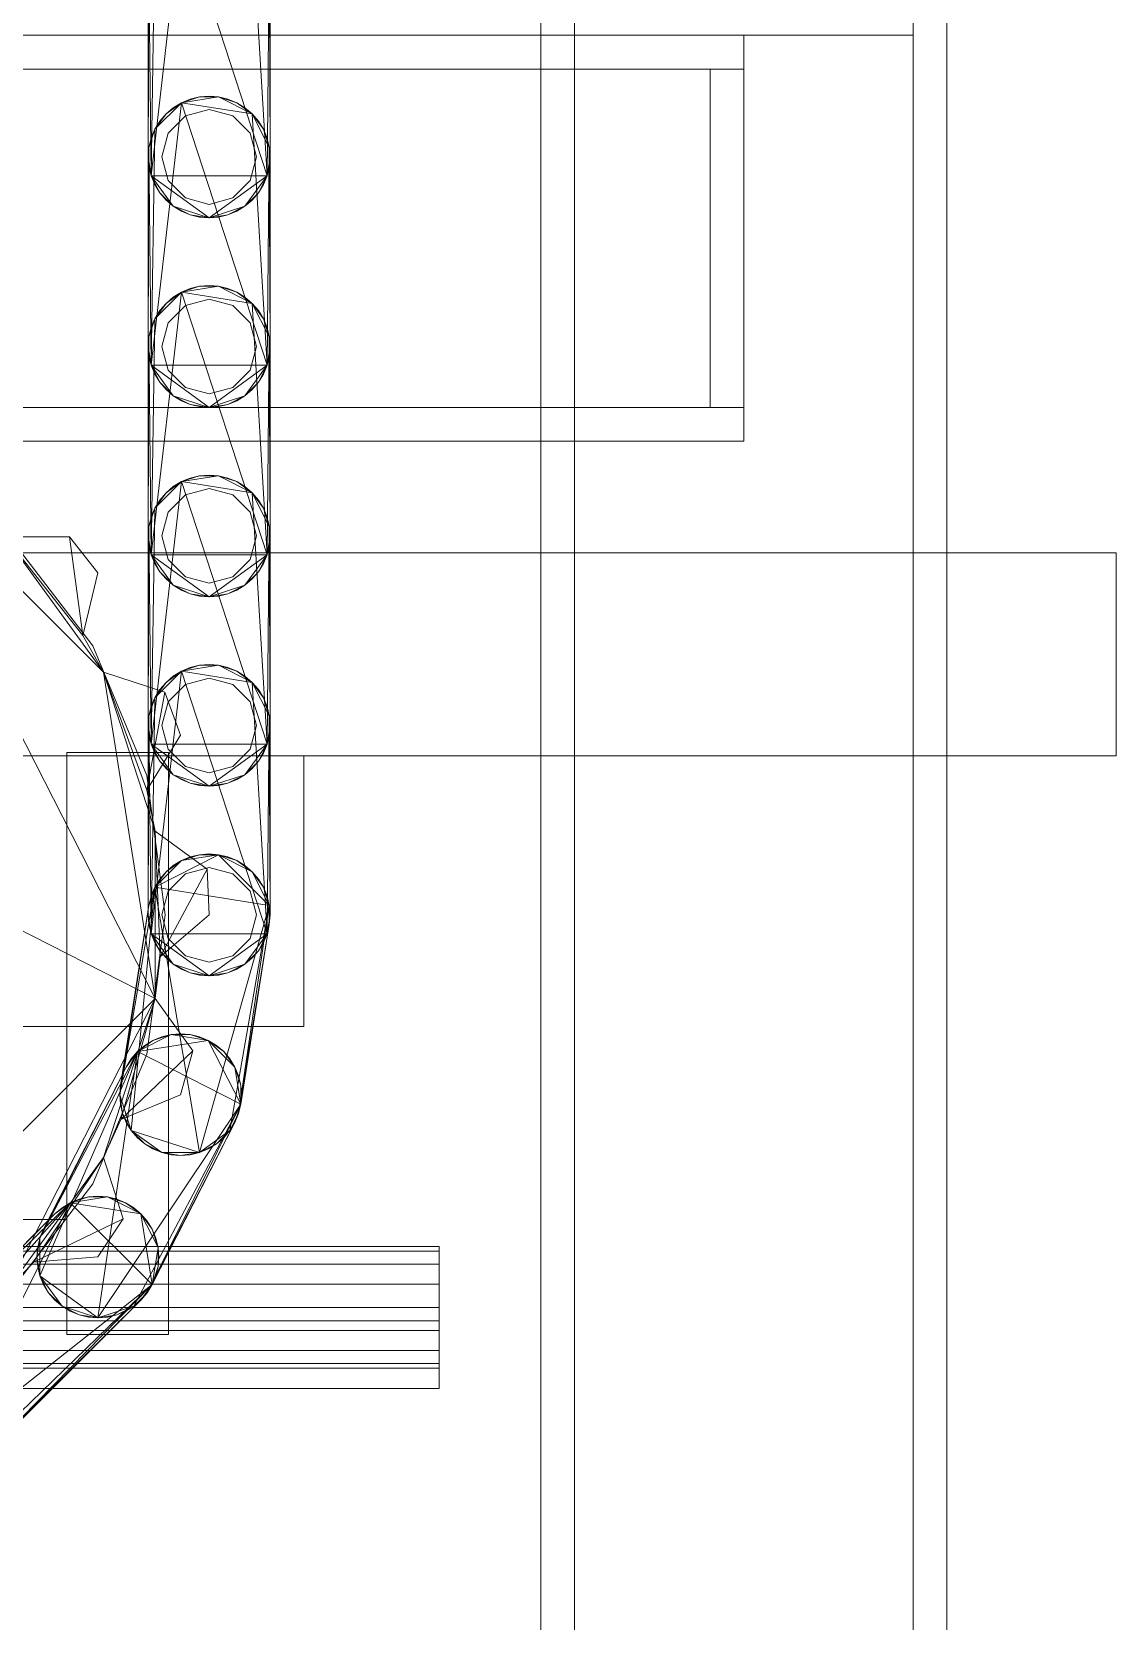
# Model space of a CAD drawing. Header units: millimetres. Extents: x -1970 to 59977, y -50268 to 6837.
# Drawn here: x 58449.1 to 58609.3, y 1262.1 to 1497 of the extents above; entities that cross this region are included whole.
import ezdxf

# ---------------------------------------------------------------- set-up
doc = ezdxf.new("R2010")
doc.units = ezdxf.units.MM
doc.layers.add('lateral_secador', color=7, linetype='Continuous', lineweight=0)

msp = doc.modelspace()

# ---------------------------------------------------------------- linework, layer by layer
at = {"layer": 'lateral_secador'}
for p, q in [((58524.253, 2556.5), (58524.253, 20)), ((58529.253, 20), (58529.253, 2556.5)), ((58579.253, 2556.5), (58579.253, 20)), ((58584.253, 20), (58584.253, 2556.5)), ((58466.694, 1475.719), (58471.167, 1514.519)), ((58471.167, 1514.519), (58483.812, 1475.719)), ((58481.616, 1512.864), (58483.812, 1475.719)), ((58579.253, 1496.5), (58579.253, 1514.5)), ((58466.694, 1475.719), (58467.233, 1510.586)), ((58466.253, 1478.5), (58466.364, 1507.908)), ((58466.253, 1506.5), (58466.253, 1478.5)), ((58466.694, 1475.719), (58466.364, 1507.908)), ((58484.142, 1507.908), (58483.812, 1475.719)), ((58484.142, 1507.908), (58484.253, 1478.5)), ((58484.253, 1478.5), (58484.253, 1506.5)), ((58199.253, 1496.5), (58579.253, 1496.5)), ((58224.253, 1496.5), (58554.253, 1496.5)), ((58554.253, 1491.5), (58554.253, 1496.5)), ((58224.253, 1491.5), (58554.253, 1491.5)), ((58549.253, 1491.5), (58554.253, 1491.5)), ((58549.253, 1491.5), (58549.253, 1441.5)), ((58554.253, 1441.5), (58554.253, 1491.5)), ((58471.167, 1486.519), (58473.845, 1487.389)), ((58471.167, 1486.519), (58476.661, 1487.389)), ((58472.472, 1487.059), (58471.167, 1486.519)), ((58473.845, 1487.389), (58472.472, 1487.059)), ((58475.253, 1487.5), (58473.845, 1487.389)), ((58473.845, 1487.389), (58476.661, 1487.389)), ((58476.661, 1487.389), (58475.253, 1487.5)), ((58476.661, 1487.389), (58479.339, 1486.519)), ((58478.034, 1487.059), (58476.661, 1487.389)), ((58476.661, 1487.389), (58481.616, 1484.864)), ((58479.339, 1486.519), (58478.034, 1487.059)), ((58466.694, 1447.719), (58471.167, 1486.519)), ((58467.233, 1482.586), (58471.167, 1486.519)), ((58467.233, 1482.586), (58468.89, 1484.864)), ((58468.89, 1484.864), (58467.972, 1483.79)), ((58468.89, 1484.864), (58471.167, 1486.519)), ((58469.962, 1485.781), (58468.89, 1484.864)), ((58471.753, 1484.562), (58469.191, 1482)), ((58471.167, 1486.519), (58469.962, 1485.781)), ((58471.167, 1486.519), (58481.616, 1484.864)), ((58471.167, 1486.519), (58483.812, 1447.719)), ((58475.253, 1485.5), (58471.753, 1484.562)), ((58478.753, 1484.562), (58475.253, 1485.5)), ((58481.315, 1482), (58478.753, 1484.562)), ((58479.339, 1486.519), (58481.616, 1484.864)), ((58480.544, 1485.781), (58479.339, 1486.519)), ((58481.616, 1484.864), (58480.544, 1485.781)), ((58481.616, 1484.864), (58483.272, 1482.586)), ((58482.534, 1483.79), (58481.616, 1484.864)), ((58481.616, 1484.864), (58484.142, 1479.908)), ((58481.616, 1484.864), (58483.812, 1447.719)), ((58466.364, 1479.908), (58467.233, 1482.586)), ((58467.233, 1482.586), (58466.694, 1481.281)), ((58466.694, 1447.719), (58467.233, 1482.586)), ((58467.972, 1483.79), (58467.233, 1482.586)), ((58483.272, 1482.586), (58482.534, 1483.79)), ((58483.272, 1482.586), (58484.142, 1479.908)), ((58483.812, 1481.281), (58483.272, 1482.586)), ((58466.253, 1450.5), (58466.364, 1479.908)), ((58466.364, 1479.908), (58466.253, 1478.5)), ((58466.694, 1481.281), (58466.364, 1479.908)), ((58466.694, 1447.719), (58466.364, 1479.908)), ((58469.191, 1482), (58468.253, 1478.5)), ((58482.253, 1478.5), (58481.315, 1482)), ((58484.142, 1479.908), (58483.812, 1481.281)), ((58484.142, 1479.908), (58483.812, 1447.719)), ((58484.142, 1479.908), (58484.253, 1450.5)), ((58484.253, 1478.5), (58484.142, 1479.908)), ((58466.253, 1478.5), (58466.253, 1450.5)), ((58466.694, 1475.719), (58466.253, 1478.5)), ((58466.253, 1478.5), (58466.364, 1477.092)), ((58468.253, 1478.5), (58469.191, 1475)), ((58481.315, 1475), (58482.253, 1478.5)), ((58484.253, 1478.5), (58483.812, 1475.719)), ((58484.142, 1477.092), (58484.253, 1478.5)), ((58484.253, 1450.5), (58484.253, 1478.5)), ((58466.364, 1477.092), (58466.694, 1475.719)), ((58467.972, 1473.21), (58466.694, 1475.719)), ((58466.694, 1475.719), (58467.233, 1474.414)), ((58469.962, 1471.219), (58466.694, 1475.719)), ((58475.253, 1469.5), (58466.694, 1475.719)), ((58483.812, 1475.719), (58466.694, 1475.719)), ((58483.812, 1475.719), (58475.253, 1469.5)), ((58483.812, 1475.719), (58480.544, 1471.219)), ((58483.812, 1475.719), (58482.534, 1473.21)), ((58483.272, 1474.414), (58483.812, 1475.719)), ((58483.812, 1475.719), (58484.142, 1477.092)), ((58467.233, 1474.414), (58467.972, 1473.21)), ((58469.962, 1471.219), (58467.972, 1473.21)), ((58467.972, 1473.21), (58468.89, 1472.136)), ((58469.191, 1475), (58471.753, 1472.438)), ((58478.753, 1472.438), (58481.315, 1475)), ((58482.534, 1473.21), (58480.544, 1471.219)), ((58481.616, 1472.136), (58482.534, 1473.21)), ((58482.534, 1473.21), (58483.272, 1474.414)), ((58468.89, 1472.136), (58469.962, 1471.219)), ((58472.472, 1469.941), (58469.962, 1471.219)), ((58469.962, 1471.219), (58471.167, 1470.481)), ((58475.253, 1469.5), (58469.962, 1471.219)), ((58471.167, 1470.481), (58472.472, 1469.941)), ((58471.753, 1472.438), (58475.253, 1471.5)), ((58475.253, 1471.5), (58478.753, 1472.438)), ((58480.544, 1471.219), (58475.253, 1469.5)), ((58480.544, 1471.219), (58478.034, 1469.941)), ((58478.034, 1469.941), (58479.339, 1470.481)), ((58479.339, 1470.481), (58480.544, 1471.219)), ((58480.544, 1471.219), (58481.616, 1472.136)), ((58475.253, 1469.5), (58472.472, 1469.941)), ((58472.472, 1469.941), (58473.845, 1469.611)), ((58473.845, 1469.611), (58475.253, 1469.5)), ((58478.034, 1469.941), (58475.253, 1469.5)), ((58475.253, 1469.5), (58476.661, 1469.611)), ((58476.661, 1469.611), (58478.034, 1469.941)), ((58471.167, 1458.519), (58473.845, 1459.389)), ((58471.167, 1458.519), (58476.661, 1459.389)), ((58472.472, 1459.059), (58471.167, 1458.519)), ((58473.845, 1459.389), (58472.472, 1459.059)), ((58475.253, 1459.5), (58473.845, 1459.389)), ((58473.845, 1459.389), (58476.661, 1459.389)), ((58476.661, 1459.389), (58475.253, 1459.5)), ((58476.661, 1459.389), (58479.339, 1458.519)), ((58478.034, 1459.059), (58476.661, 1459.389)), ((58476.661, 1459.389), (58481.616, 1456.864)), ((58479.339, 1458.519), (58478.034, 1459.059)), ((58466.694, 1419.719), (58471.167, 1458.519)), ((58467.233, 1454.586), (58471.167, 1458.519)), ((58467.233, 1454.586), (58468.89, 1456.864)), ((58468.89, 1456.864), (58467.972, 1455.79)), ((58468.89, 1456.864), (58471.167, 1458.519)), ((58469.962, 1457.781), (58468.89, 1456.864)), ((58471.753, 1456.562), (58469.191, 1454)), ((58471.167, 1458.519), (58469.962, 1457.781)), ((58471.167, 1458.519), (58481.616, 1456.864)), ((58471.167, 1458.519), (58483.812, 1419.719)), ((58475.253, 1457.5), (58471.753, 1456.562)), ((58478.753, 1456.562), (58475.253, 1457.5)), ((58481.315, 1454), (58478.753, 1456.562)), ((58479.339, 1458.519), (58481.616, 1456.864)), ((58480.544, 1457.781), (58479.339, 1458.519)), ((58481.616, 1456.864), (58480.544, 1457.781)), ((58481.616, 1456.864), (58483.272, 1454.586)), ((58482.534, 1455.79), (58481.616, 1456.864)), ((58481.616, 1456.864), (58484.142, 1451.908)), ((58481.616, 1456.864), (58483.812, 1419.719)), ((58466.364, 1451.908), (58467.233, 1454.586)), ((58467.233, 1454.586), (58466.694, 1453.281)), ((58466.694, 1419.719), (58467.233, 1454.586)), ((58467.972, 1455.79), (58467.233, 1454.586)), ((58469.191, 1454), (58468.253, 1450.5)), ((58482.253, 1450.5), (58481.315, 1454)), ((58483.272, 1454.586), (58482.534, 1455.79)), ((58483.272, 1454.586), (58484.142, 1451.908)), ((58483.812, 1453.281), (58483.272, 1454.586)), ((58466.253, 1422.5), (58466.364, 1451.908)), ((58466.364, 1451.908), (58466.253, 1450.5)), ((58466.694, 1453.281), (58466.364, 1451.908)), ((58466.694, 1419.719), (58466.364, 1451.908)), ((58484.142, 1451.908), (58483.812, 1453.281)), ((58484.142, 1451.908), (58483.812, 1419.719)), ((58484.142, 1451.908), (58484.253, 1422.5)), ((58484.253, 1450.5), (58484.142, 1451.908)), ((58466.253, 1450.5), (58466.253, 1422.5)), ((58466.694, 1447.719), (58466.253, 1450.5)), ((58466.253, 1450.5), (58466.364, 1449.092)), ((58468.253, 1450.5), (58469.191, 1447)), ((58481.315, 1447), (58482.253, 1450.5)), ((58484.253, 1450.5), (58483.812, 1447.719)), ((58484.142, 1449.092), (58484.253, 1450.5)), ((58484.253, 1422.5), (58484.253, 1450.5)), ((58466.364, 1449.092), (58466.694, 1447.719)), ((58467.972, 1445.21), (58466.694, 1447.719)), ((58466.694, 1447.719), (58467.233, 1446.414)), ((58469.962, 1443.219), (58466.694, 1447.719)), ((58475.253, 1441.5), (58466.694, 1447.719)), ((58483.812, 1447.719), (58466.694, 1447.719)), ((58469.191, 1447), (58471.753, 1444.438)), ((58483.812, 1447.719), (58475.253, 1441.5)), ((58478.753, 1444.438), (58481.315, 1447)), ((58483.812, 1447.719), (58480.544, 1443.219)), ((58483.812, 1447.719), (58482.534, 1445.21)), ((58483.272, 1446.414), (58483.812, 1447.719)), ((58483.812, 1447.719), (58484.142, 1449.092)), ((58467.233, 1446.414), (58467.972, 1445.21)), ((58469.962, 1443.219), (58467.972, 1445.21)), ((58467.972, 1445.21), (58468.89, 1444.136)), ((58482.534, 1445.21), (58480.544, 1443.219)), ((58481.616, 1444.136), (58482.534, 1445.21)), ((58482.534, 1445.21), (58483.272, 1446.414)), ((58468.89, 1444.136), (58469.962, 1443.219)), ((58472.472, 1441.941), (58469.962, 1443.219)), ((58469.962, 1443.219), (58471.167, 1442.481)), ((58475.253, 1441.5), (58469.962, 1443.219)), ((58471.167, 1442.481), (58472.472, 1441.941)), ((58471.753, 1444.438), (58475.253, 1443.5)), ((58475.253, 1443.5), (58478.753, 1444.438)), ((58480.544, 1443.219), (58475.253, 1441.5)), ((58480.544, 1443.219), (58478.034, 1441.941)), ((58478.034, 1441.941), (58479.339, 1442.481)), ((58479.339, 1442.481), (58480.544, 1443.219)), ((58480.544, 1443.219), (58481.616, 1444.136)), ((58224.253, 1441.5), (58554.253, 1441.5)), ((58475.253, 1441.5), (58472.472, 1441.941)), ((58472.472, 1441.941), (58473.845, 1441.611)), ((58473.845, 1441.611), (58475.253, 1441.5)), ((58478.034, 1441.941), (58475.253, 1441.5)), ((58475.253, 1441.5), (58476.661, 1441.611)), ((58476.661, 1441.611), (58478.034, 1441.941)), ((58549.253, 1441.5), (58554.253, 1441.5)), ((58554.253, 1436.5), (58554.253, 1441.5)), ((58224.253, 1436.5), (58554.253, 1436.5)), ((58425.118, 1436.89), (58459.642, 1402.365)), ((58425.118, 1436.89), (58467.28, 1354.142)), ((58466.694, 1391.719), (58471.167, 1430.519)), ((58467.233, 1426.586), (58471.167, 1430.519)), ((58468.89, 1428.864), (58471.167, 1430.519)), ((58471.167, 1430.519), (58469.962, 1429.781)), ((58471.167, 1430.519), (58473.845, 1431.389)), ((58471.167, 1430.519), (58476.661, 1431.389)), ((58472.472, 1431.059), (58471.167, 1430.519)), ((58471.167, 1430.519), (58481.616, 1428.864)), ((58471.167, 1430.519), (58483.812, 1391.719)), ((58473.845, 1431.389), (58472.472, 1431.059)), ((58475.253, 1431.5), (58473.845, 1431.389)), ((58473.845, 1431.389), (58476.661, 1431.389)), ((58476.661, 1431.389), (58475.253, 1431.5)), ((58476.661, 1431.389), (58479.339, 1430.519)), ((58478.034, 1431.059), (58476.661, 1431.389)), ((58476.661, 1431.389), (58481.616, 1428.864)), ((58479.339, 1430.519), (58478.034, 1431.059)), ((58479.339, 1430.519), (58481.616, 1428.864)), ((58480.544, 1429.781), (58479.339, 1430.519)), ((58467.233, 1426.586), (58468.89, 1428.864)), ((58468.89, 1428.864), (58467.972, 1427.79)), ((58469.962, 1429.781), (58468.89, 1428.864)), ((58471.753, 1428.562), (58469.191, 1426)), ((58475.253, 1429.5), (58471.753, 1428.562)), ((58478.753, 1428.562), (58475.253, 1429.5)), ((58481.315, 1426), (58478.753, 1428.562)), ((58481.616, 1428.864), (58480.544, 1429.781)), ((58481.616, 1428.864), (58483.272, 1426.586)), ((58482.534, 1427.79), (58481.616, 1428.864)), ((58481.616, 1428.864), (58484.142, 1423.908)), ((58481.616, 1428.864), (58483.812, 1391.719)), ((58466.364, 1423.908), (58467.233, 1426.586)), ((58467.233, 1426.586), (58466.694, 1425.281)), ((58466.694, 1391.719), (58467.233, 1426.586)), ((58467.972, 1427.79), (58467.233, 1426.586)), ((58469.191, 1426), (58468.253, 1422.5)), ((58482.253, 1422.5), (58481.315, 1426)), ((58483.272, 1426.586), (58482.534, 1427.79)), ((58483.272, 1426.586), (58484.142, 1423.908)), ((58483.812, 1425.281), (58483.272, 1426.586)), ((58466.253, 1394.5), (58466.364, 1423.908)), ((58466.364, 1423.908), (58466.253, 1422.5)), ((58466.694, 1425.281), (58466.364, 1423.908)), ((58466.694, 1391.719), (58466.364, 1423.908)), ((58484.142, 1423.908), (58483.812, 1425.281)), ((58484.142, 1423.908), (58483.812, 1391.719)), ((58484.142, 1423.908), (58484.253, 1394.5)), ((58484.253, 1422.5), (58484.142, 1423.908)), ((58333.392, 1422.361), (58467.28, 1354.142)), ((58445.114, 1422.361), (58456.612, 1407.777)), ((58454.647, 1422.353), (58445.114, 1422.361)), ((58445.114, 1422.361), (58459.642, 1402.365)), ((58458.102, 1406.25), (58445.468, 1422.715)), ((58454.647, 1422.353), (58456.612, 1407.777)), ((58458.829, 1417.05), (58454.647, 1422.353)), ((58466.253, 1422.5), (58466.253, 1394.5)), ((58466.694, 1419.719), (58466.253, 1422.5)), ((58466.253, 1422.5), (58466.364, 1421.092)), ((58466.364, 1421.092), (58466.694, 1419.719)), ((58468.253, 1422.5), (58469.191, 1419)), ((58481.315, 1419), (58482.253, 1422.5)), ((58484.253, 1422.5), (58483.812, 1419.719)), ((58483.812, 1419.719), (58484.142, 1421.092)), ((58484.142, 1421.092), (58484.253, 1422.5)), ((58484.253, 1394.5), (58484.253, 1422.5)), ((58329.253, 1420), (58609.253, 1420)), ((58467.972, 1417.21), (58466.694, 1419.719)), ((58466.694, 1419.719), (58467.233, 1418.414)), ((58469.962, 1415.219), (58466.694, 1419.719)), ((58475.253, 1413.5), (58466.694, 1419.719)), ((58483.812, 1419.719), (58466.694, 1419.719)), ((58469.191, 1419), (58471.753, 1416.438)), ((58483.812, 1419.719), (58475.253, 1413.5)), ((58478.753, 1416.438), (58481.315, 1419)), ((58483.812, 1419.719), (58480.544, 1415.219)), ((58483.812, 1419.719), (58482.534, 1417.21)), ((58483.272, 1418.414), (58483.812, 1419.719)), ((58609.253, 1390), (58609.253, 1420)), ((58456.612, 1407.777), (58458.829, 1417.05)), ((58467.233, 1418.414), (58467.972, 1417.21)), ((58469.962, 1415.219), (58467.972, 1417.21)), ((58467.972, 1417.21), (58468.89, 1416.136)), ((58471.753, 1416.438), (58475.253, 1415.5)), ((58475.253, 1415.5), (58478.753, 1416.438)), ((58482.534, 1417.21), (58480.544, 1415.219)), ((58481.616, 1416.136), (58482.534, 1417.21)), ((58482.534, 1417.21), (58483.272, 1418.414)), ((58468.89, 1416.136), (58469.962, 1415.219)), ((58472.472, 1413.941), (58469.962, 1415.219)), ((58469.962, 1415.219), (58471.167, 1414.481)), ((58475.253, 1413.5), (58469.962, 1415.219)), ((58471.167, 1414.481), (58472.472, 1413.941)), ((58480.544, 1415.219), (58475.253, 1413.5)), ((58480.544, 1415.219), (58478.034, 1413.941)), ((58478.034, 1413.941), (58479.339, 1414.481)), ((58479.339, 1414.481), (58480.544, 1415.219)), ((58480.544, 1415.219), (58481.616, 1416.136)), ((58475.253, 1413.5), (58472.472, 1413.941)), ((58472.472, 1413.941), (58473.845, 1413.611)), ((58473.845, 1413.611), (58475.253, 1413.5)), ((58478.034, 1413.941), (58475.253, 1413.5)), ((58475.253, 1413.5), (58476.661, 1413.611)), ((58476.661, 1413.611), (58478.034, 1413.941)), ((58459.642, 1402.365), (58456.612, 1407.777)), ((58466.044, 1387.076), (58458.102, 1406.25)), ((58459.642, 1402.365), (58466.069, 1384.942)), ((58468.706, 1399.411), (58459.642, 1402.365)), ((58459.642, 1402.365), (58467.28, 1378.858)), ((58459.642, 1402.365), (58467.28, 1354.142)), ((58466.694, 1363.719), (58471.167, 1402.519)), ((58467.233, 1398.586), (58471.167, 1402.519)), ((58468.89, 1400.864), (58471.167, 1402.519)), ((58471.167, 1402.519), (58469.962, 1401.781)), ((58471.167, 1402.519), (58473.845, 1403.389)), ((58471.167, 1402.519), (58476.661, 1403.389)), ((58472.472, 1403.059), (58471.167, 1402.519)), ((58471.167, 1402.519), (58481.616, 1400.864)), ((58471.167, 1402.519), (58483.812, 1363.719)), ((58473.845, 1403.389), (58472.472, 1403.059)), ((58475.253, 1403.5), (58473.845, 1403.389)), ((58473.845, 1403.389), (58476.661, 1403.389)), ((58476.661, 1403.389), (58475.253, 1403.5)), ((58476.661, 1403.389), (58479.339, 1402.519)), ((58478.034, 1403.059), (58476.661, 1403.389)), ((58476.661, 1403.389), (58481.616, 1400.864)), ((58479.339, 1402.519), (58478.034, 1403.059)), ((58479.339, 1402.519), (58481.616, 1400.864)), ((58480.544, 1401.781), (58479.339, 1402.519)), ((58467.233, 1398.586), (58468.89, 1400.864)), ((58468.89, 1400.864), (58467.972, 1399.79)), ((58469.962, 1401.781), (58468.89, 1400.864)), ((58471.753, 1400.562), (58469.191, 1398)), ((58475.253, 1401.5), (58471.753, 1400.562)), ((58478.753, 1400.562), (58475.253, 1401.5)), ((58481.315, 1398), (58478.753, 1400.562)), ((58481.616, 1400.864), (58480.544, 1401.781)), ((58481.616, 1400.864), (58483.272, 1398.586)), ((58482.534, 1399.79), (58481.616, 1400.864)), ((58481.616, 1400.864), (58484.142, 1395.908)), ((58481.616, 1400.864), (58483.812, 1363.719)), ((58468.706, 1399.411), (58466.069, 1384.942)), ((58466.364, 1395.908), (58467.233, 1398.586)), ((58467.233, 1398.586), (58466.694, 1397.281)), ((58466.694, 1363.719), (58467.233, 1398.586)), ((58467.972, 1399.79), (58467.233, 1398.586)), ((58469.191, 1398), (58468.253, 1394.5)), ((58471.044, 1393.075), (58468.706, 1399.411)), ((58482.253, 1394.5), (58481.315, 1398)), ((58483.272, 1398.586), (58482.534, 1399.79)), ((58483.272, 1398.586), (58484.142, 1395.908)), ((58483.812, 1397.281), (58483.272, 1398.586)), ((58466.253, 1366.5), (58466.364, 1395.908)), ((58466.364, 1395.908), (58466.253, 1394.5)), ((58466.694, 1397.281), (58466.364, 1395.908)), ((58466.694, 1363.719), (58466.364, 1395.908)), ((58484.142, 1395.908), (58483.812, 1397.281)), ((58484.142, 1395.908), (58483.812, 1363.719)), ((58484.142, 1395.908), (58484.253, 1366.5)), ((58484.253, 1394.5), (58484.142, 1395.908)), ((58466.069, 1384.942), (58471.044, 1393.075)), ((58466.253, 1394.5), (58466.253, 1366.5)), ((58466.694, 1391.719), (58466.253, 1394.5)), ((58466.253, 1394.5), (58466.364, 1393.092)), ((58466.364, 1393.092), (58466.694, 1391.719)), ((58468.253, 1394.5), (58469.191, 1391)), ((58481.315, 1391), (58482.253, 1394.5)), ((58484.253, 1394.5), (58483.812, 1391.719)), ((58483.812, 1391.719), (58484.142, 1393.092)), ((58484.142, 1393.092), (58484.253, 1394.5)), ((58484.253, 1366.5), (58484.253, 1394.5)), ((58454.253, 1390.5), (58469.253, 1390.5)), ((58454.253, 1390.5), (58454.253, 1304.5)), ((58467.972, 1389.21), (58466.694, 1391.719)), ((58466.694, 1391.719), (58467.233, 1390.414)), ((58469.962, 1387.219), (58466.694, 1391.719)), ((58475.253, 1385.5), (58466.694, 1391.719)), ((58483.812, 1391.719), (58466.694, 1391.719)), ((58469.191, 1391), (58471.753, 1388.438)), ((58469.253, 1304.5), (58469.253, 1390.5)), ((58483.812, 1391.719), (58475.253, 1385.5)), ((58478.753, 1388.438), (58481.315, 1391)), ((58483.812, 1391.719), (58480.544, 1387.219)), ((58483.812, 1391.719), (58482.534, 1389.21)), ((58483.272, 1390.414), (58483.812, 1391.719)), ((39189.253, 1390), (58489.253, 1390)), ((58329.253, 1390), (58609.253, 1390)), ((58467.233, 1390.414), (58467.972, 1389.21)), ((58469.962, 1387.219), (58467.972, 1389.21)), ((58467.972, 1389.21), (58468.89, 1388.136)), ((58471.753, 1388.438), (58475.253, 1387.5)), ((58475.253, 1387.5), (58478.753, 1388.438)), ((58482.534, 1389.21), (58480.544, 1387.219)), ((58481.616, 1388.136), (58482.534, 1389.21)), ((58482.534, 1389.21), (58483.272, 1390.414)), ((58489.253, 1350), (58489.253, 1390)), ((58468.753, 1366.5), (58466.044, 1387.076)), ((58468.89, 1388.136), (58469.962, 1387.219)), ((58472.472, 1385.941), (58469.962, 1387.219)), ((58469.962, 1387.219), (58471.167, 1386.481)), ((58475.253, 1385.5), (58469.962, 1387.219)), ((58471.167, 1386.481), (58472.472, 1385.941)), ((58475.253, 1385.5), (58472.472, 1385.941)), ((58472.472, 1385.941), (58473.845, 1385.611)), ((58480.544, 1387.219), (58475.253, 1385.5)), ((58478.034, 1385.941), (58475.253, 1385.5)), ((58476.661, 1385.611), (58478.034, 1385.941)), ((58480.544, 1387.219), (58478.034, 1385.941)), ((58478.034, 1385.941), (58479.339, 1386.481)), ((58479.339, 1386.481), (58480.544, 1387.219)), ((58480.544, 1387.219), (58481.616, 1388.136)), ((58467.28, 1378.858), (58466.069, 1384.942)), ((58473.845, 1385.611), (58475.253, 1385.5)), ((58475.253, 1385.5), (58476.661, 1385.611)), ((58467.28, 1378.858), (58468.009, 1360.302)), ((58474.987, 1373.247), (58467.28, 1378.858)), ((58467.28, 1378.858), (58467.28, 1354.142)), ((58467.233, 1370.586), (58476.661, 1375.389)), ((58467.233, 1370.586), (58471.167, 1374.519)), ((58468.89, 1372.864), (58471.167, 1374.519)), ((58471.167, 1374.519), (58469.962, 1373.781)), ((58471.167, 1374.519), (58473.845, 1375.389)), ((58471.167, 1374.519), (58476.661, 1375.389)), ((58472.472, 1375.059), (58471.167, 1374.519)), ((58473.845, 1375.389), (58472.472, 1375.059)), ((58475.253, 1375.5), (58473.845, 1375.389)), ((58473.845, 1375.389), (58476.661, 1375.389)), ((58476.661, 1375.389), (58475.253, 1375.5)), ((58476.661, 1375.389), (58479.339, 1374.519)), ((58478.034, 1375.059), (58476.661, 1375.389)), ((58476.661, 1375.389), (58481.616, 1372.864)), ((58476.661, 1375.389), (58484.142, 1367.908)), ((58479.339, 1374.519), (58478.034, 1375.059)), ((58479.339, 1374.519), (58481.616, 1372.864)), ((58480.544, 1373.781), (58479.339, 1374.519)), ((58467.233, 1370.586), (58468.89, 1372.864)), ((58467.972, 1371.79), (58467.233, 1370.586)), ((58468.89, 1372.864), (58467.972, 1371.79)), ((58474.987, 1373.247), (58468.009, 1360.302)), ((58469.962, 1373.781), (58468.89, 1372.864)), ((58471.753, 1372.562), (58469.191, 1370)), ((58475.253, 1373.5), (58471.753, 1372.562)), ((58475.253, 1366.5), (58474.987, 1373.247)), ((58478.753, 1372.562), (58475.253, 1373.5)), ((58481.315, 1370), (58478.753, 1372.562)), ((58481.616, 1372.864), (58480.544, 1373.781)), ((58481.616, 1372.864), (58483.272, 1370.586)), ((58482.534, 1371.79), (58481.616, 1372.864)), ((58481.616, 1372.864), (58484.142, 1367.908)), ((58483.272, 1370.586), (58482.534, 1371.79)), ((58462.044, 1339.925), (58467.233, 1370.586)), ((58463.763, 1334.635), (58467.233, 1370.586)), ((58466.364, 1367.908), (58467.233, 1370.586)), ((58467.233, 1370.586), (58466.694, 1369.281)), ((58467.233, 1370.586), (58484.142, 1367.908)), ((58473.825, 1331.365), (58467.233, 1370.586)), ((58469.191, 1370), (58468.253, 1366.5)), ((58482.253, 1366.5), (58481.315, 1370)), ((58483.272, 1370.586), (58484.142, 1367.908)), ((58483.812, 1369.281), (58483.272, 1370.586)), ((58462.044, 1339.925), (58466.364, 1367.908)), ((58466.364, 1367.908), (58462.155, 1341.332)), ((58466.694, 1369.281), (58466.364, 1367.908)), ((58484.142, 1367.908), (58473.825, 1331.365)), ((58484.142, 1367.908), (58478.325, 1334.635)), ((58484.142, 1367.908), (58479.603, 1337.143)), ((58484.142, 1367.908), (58483.812, 1369.281)), ((58484.142, 1367.908), (58484.142, 1365.092)), ((58484.253, 1366.5), (58484.142, 1367.908)), ((58466.044, 1345.924), (58468.753, 1366.5)), ((58466.694, 1363.719), (58466.253, 1366.5)), ((58466.253, 1366.5), (58466.364, 1365.092)), ((58466.364, 1365.092), (58466.694, 1363.719)), ((58468.009, 1360.302), (58475.253, 1366.5)), ((58468.253, 1366.5), (58469.191, 1363)), ((58484.142, 1365.092), (58479.603, 1337.143)), ((58479.933, 1338.517), (58484.142, 1365.092)), ((58481.315, 1363), (58482.253, 1366.5)), ((58484.253, 1366.5), (58483.812, 1363.719)), ((58483.812, 1363.719), (58484.142, 1365.092)), ((58484.142, 1365.092), (58484.253, 1366.5)), ((58467.972, 1361.21), (58466.694, 1363.719)), ((58466.694, 1363.719), (58467.233, 1362.414)), ((58469.962, 1359.219), (58466.694, 1363.719)), ((58475.253, 1357.5), (58466.694, 1363.719)), ((58483.812, 1363.719), (58466.694, 1363.719)), ((58467.233, 1362.414), (58467.972, 1361.21)), ((58469.191, 1363), (58471.753, 1360.438)), ((58483.812, 1363.719), (58475.253, 1357.5)), ((58478.753, 1360.438), (58481.315, 1363)), ((58483.812, 1363.719), (58480.544, 1359.219)), ((58483.812, 1363.719), (58482.534, 1361.21)), ((58482.534, 1361.21), (58483.272, 1362.414)), ((58483.272, 1362.414), (58483.812, 1363.719)), ((58467.28, 1354.142), (58468.009, 1360.302)), ((58469.962, 1359.219), (58467.972, 1361.21)), ((58467.972, 1361.21), (58468.89, 1360.136)), ((58468.89, 1360.136), (58469.962, 1359.219)), ((58471.753, 1360.438), (58475.253, 1359.5)), ((58475.253, 1359.5), (58478.753, 1360.438)), ((58482.534, 1361.21), (58480.544, 1359.219)), ((58480.544, 1359.219), (58481.616, 1360.136)), ((58481.616, 1360.136), (58482.534, 1361.21)), ((58472.472, 1357.941), (58469.962, 1359.219)), ((58469.962, 1359.219), (58471.167, 1358.481)), ((58475.253, 1357.5), (58469.962, 1359.219)), ((58471.167, 1358.481), (58472.472, 1357.941)), ((58475.253, 1357.5), (58472.472, 1357.941)), ((58472.472, 1357.941), (58473.845, 1357.611)), ((58473.845, 1357.611), (58475.253, 1357.5)), ((58480.544, 1359.219), (58475.253, 1357.5)), ((58478.034, 1357.941), (58475.253, 1357.5)), ((58475.253, 1357.5), (58476.661, 1357.611)), ((58476.661, 1357.611), (58478.034, 1357.941)), ((58480.544, 1359.219), (58478.034, 1357.941)), ((58478.034, 1357.941), (58479.339, 1358.481)), ((58479.339, 1358.481), (58480.544, 1359.219)), ((58467.28, 1354.142), (58401.61, 1288.473)), ((58467.28, 1354.142), (58445.114, 1310.639)), ((58467.28, 1354.142), (58459.642, 1330.635)), ((58467.28, 1354.142), (58462.239, 1336.268)), ((58472.876, 1346.424), (58467.28, 1354.142)), ((39189.253, 1350), (58489.253, 1350)), ((58464.681, 1346.288), (58469.636, 1348.814)), ((58466.958, 1347.944), (58469.636, 1348.814)), ((58468.263, 1348.484), (58466.958, 1347.944)), ((58469.636, 1348.814), (58468.263, 1348.484)), ((58471.044, 1348.925), (58469.636, 1348.814)), ((58469.636, 1348.814), (58472.452, 1348.814)), ((58469.636, 1348.814), (58475.13, 1347.944)), ((58472.452, 1348.814), (58471.044, 1348.925)), ((58472.452, 1348.814), (58475.13, 1347.944)), ((58473.825, 1348.484), (58472.452, 1348.814)), ((58475.13, 1347.944), (58473.825, 1348.484)), ((58450.269, 1318.732), (58464.681, 1346.288)), ((58450.269, 1313.169), (58464.681, 1346.288)), ((58458.102, 1326.75), (58466.044, 1345.924)), ((58458.829, 1306.95), (58464.681, 1346.288)), ((58472.876, 1346.424), (58462.239, 1336.268)), ((58463.024, 1344.01), (58464.681, 1346.288)), ((58464.681, 1346.288), (58463.763, 1345.215)), ((58464.681, 1346.288), (58466.958, 1347.944)), ((58464.681, 1346.288), (58475.13, 1347.944)), ((58465.753, 1347.206), (58464.681, 1346.288)), ((58464.681, 1346.288), (58479.933, 1338.517)), ((58466.958, 1347.944), (58465.753, 1347.206)), ((58471.044, 1339.925), (58472.876, 1346.424)), ((58475.13, 1347.944), (58477.407, 1346.288)), ((58476.333, 1347.206), (58475.13, 1347.944)), ((58475.13, 1347.944), (58479.064, 1344.01)), ((58475.13, 1347.944), (58479.933, 1338.517)), ((58477.407, 1346.288), (58476.333, 1347.206)), ((58477.407, 1346.288), (58479.064, 1344.01)), ((58478.325, 1345.215), (58477.407, 1346.288)), ((58450.269, 1318.732), (58463.024, 1344.01)), ((58463.024, 1344.01), (58450.81, 1320.036)), ((58463.763, 1345.215), (58463.024, 1344.01)), ((58479.064, 1344.01), (58478.325, 1345.215)), ((58479.064, 1344.01), (58479.933, 1341.332)), ((58479.603, 1342.706), (58479.064, 1344.01)), ((58479.064, 1344.01), (58479.933, 1338.517)), ((58462.155, 1341.332), (58462.044, 1339.925)), ((58479.933, 1341.332), (58479.603, 1342.706)), ((58479.933, 1341.332), (58479.933, 1338.517)), ((58480.044, 1339.925), (58479.933, 1341.332)), ((58462.483, 1337.143), (58462.044, 1339.925)), ((58462.044, 1339.925), (58462.155, 1338.517)), ((58463.763, 1334.635), (58462.044, 1339.925)), ((58462.239, 1336.268), (58471.044, 1339.925)), ((58479.933, 1338.517), (58480.044, 1339.925)), ((58479.933, 1338.517), (58458.829, 1306.95)), ((58462.155, 1338.517), (58462.483, 1337.143)), ((58463.763, 1334.635), (58462.483, 1337.143)), ((58462.483, 1337.143), (58463.024, 1335.839)), ((58479.933, 1338.517), (58464.118, 1308.669)), ((58479.933, 1338.517), (58466.11, 1310.66)), ((58479.603, 1337.143), (58478.325, 1334.635)), ((58479.933, 1338.517), (58479.064, 1335.839)), ((58479.064, 1335.839), (58479.603, 1337.143)), ((58479.603, 1337.143), (58479.933, 1338.517)), ((58459.642, 1330.635), (58462.239, 1336.268)), ((58463.024, 1335.839), (58463.763, 1334.635)), ((58465.753, 1332.643), (58463.763, 1334.635)), ((58463.763, 1334.635), (58464.681, 1333.561)), ((58468.263, 1331.365), (58463.763, 1334.635)), ((58473.825, 1331.365), (58463.763, 1334.635)), ((58479.064, 1335.839), (58466.11, 1310.66)), ((58466.847, 1311.865), (58479.064, 1335.839)), ((58478.325, 1334.635), (58473.825, 1331.365)), ((58478.325, 1334.635), (58476.333, 1332.643)), ((58477.407, 1333.561), (58478.325, 1334.635)), ((58478.325, 1334.635), (58479.064, 1335.839)), ((58464.681, 1333.561), (58465.753, 1332.643)), ((58468.263, 1331.365), (58465.753, 1332.643)), ((58465.753, 1332.643), (58466.958, 1331.906)), ((58466.958, 1331.906), (58468.263, 1331.365)), ((58476.333, 1332.643), (58473.825, 1331.365)), ((58473.825, 1331.365), (58475.13, 1331.906)), ((58475.13, 1331.906), (58476.333, 1332.643)), ((58476.333, 1332.643), (58477.407, 1333.561)), ((58459.642, 1330.635), (58445.114, 1310.639)), ((58459.642, 1330.635), (58449.325, 1315.194)), ((58462.579, 1321.565), (58459.642, 1330.635)), ((58471.044, 1330.925), (58468.263, 1331.365)), ((58468.263, 1331.365), (58469.636, 1331.035)), ((58473.825, 1331.365), (58468.263, 1331.365)), ((58469.636, 1331.035), (58471.044, 1330.925)), ((58473.825, 1331.365), (58471.044, 1330.925)), ((58471.044, 1330.925), (58472.452, 1331.035)), ((58472.452, 1331.035), (58473.825, 1331.365)), ((58445.468, 1310.285), (58458.102, 1326.75)), ((58454.743, 1323.969), (58457.421, 1324.84)), ((58454.743, 1323.969), (58460.235, 1324.84)), ((58457.421, 1324.84), (58456.048, 1324.51)), ((58458.829, 1324.95), (58457.421, 1324.84)), ((58457.421, 1324.84), (58460.235, 1324.84)), ((58460.235, 1324.84), (58458.829, 1324.95)), ((58460.235, 1324.84), (58462.915, 1323.969)), ((58461.61, 1324.51), (58460.235, 1324.84)), ((58460.235, 1324.84), (58465.192, 1322.314)), ((58430.802, 1296.925), (58454.743, 1323.969)), ((58432.521, 1302.215), (58454.743, 1323.969)), ((58437.021, 1288.365), (58454.743, 1323.969)), ((58452.464, 1322.314), (58454.743, 1323.969)), ((58453.538, 1323.232), (58452.464, 1322.314)), ((58454.743, 1323.969), (58453.538, 1323.232)), ((58456.048, 1324.51), (58454.743, 1323.969)), ((58454.743, 1323.969), (58465.192, 1322.314)), ((58454.743, 1323.969), (58466.847, 1311.865)), ((58462.915, 1323.969), (58461.61, 1324.51)), ((58462.915, 1323.969), (58465.192, 1322.314)), ((58464.118, 1323.232), (58462.915, 1323.969)), ((58465.192, 1322.314), (58464.118, 1323.232)), ((58324.253, 1321.5), (58454.253, 1321.5)), ((58432.521, 1302.215), (58452.464, 1322.314)), ((58452.464, 1322.314), (58433.439, 1303.288)), ((58462.579, 1321.565), (58449.325, 1315.194)), ((58450.81, 1320.036), (58450.269, 1318.732)), ((58454.253, 1306.5), (58454.253, 1321.5)), ((58458.829, 1315.95), (58462.579, 1321.565)), ((58465.192, 1322.314), (58466.847, 1320.036)), ((58466.11, 1321.24), (58465.192, 1322.314)), ((58465.192, 1322.314), (58467.718, 1317.358)), ((58465.192, 1322.314), (58466.847, 1311.865)), ((58466.847, 1320.036), (58466.11, 1321.24)), ((58466.847, 1320.036), (58467.718, 1317.358)), ((58467.388, 1318.732), (58466.847, 1320.036)), ((58449.829, 1315.95), (58450.269, 1318.732)), ((58450.269, 1318.732), (58449.939, 1317.358)), ((58450.269, 1313.169), (58450.269, 1318.732)), ((58467.718, 1317.358), (58467.388, 1318.732)), ((58259.253, 1317.5), (58509.253, 1317.5)), ((58259.253, 1316.815), (58509.253, 1316.815)), ((58449.325, 1315.194), (58458.829, 1315.95)), ((58449.939, 1317.358), (58449.829, 1315.95)), ((58450.269, 1313.169), (58449.829, 1315.95)), ((58449.829, 1315.95), (58449.939, 1314.543)), ((58467.718, 1317.358), (58466.847, 1311.865)), ((58467.718, 1317.358), (58467.718, 1314.543)), ((58467.829, 1315.95), (58467.718, 1317.358)), ((58467.718, 1314.543), (58467.829, 1315.95)), ((58509.253, 1316.815), (58509.253, 1317.5)), ((58509.253, 1314.864), (58509.253, 1316.815)), ((58259.253, 1314.864), (58509.253, 1314.864)), ((58445.114, 1310.639), (58449.325, 1315.194)), ((58449.939, 1314.543), (58450.269, 1313.169)), ((58451.548, 1310.66), (58450.269, 1313.169)), ((58450.269, 1313.169), (58450.81, 1311.865)), ((58453.538, 1308.669), (58450.269, 1313.169)), ((58458.829, 1306.95), (58450.269, 1313.169)), ((58467.718, 1314.543), (58466.847, 1311.865)), ((58466.847, 1311.865), (58467.388, 1313.169)), ((58467.388, 1313.169), (58467.718, 1314.543)), ((58509.253, 1311.944), (58509.253, 1314.864)), ((58259.253, 1311.944), (58509.253, 1311.944)), ((58466.847, 1311.865), (58437.021, 1288.365)), ((58466.847, 1311.865), (58442.583, 1288.365)), ((58466.847, 1311.865), (58445.093, 1289.643)), ((58450.81, 1311.865), (58451.548, 1310.66)), ((58453.538, 1308.669), (58451.548, 1310.66)), ((58451.548, 1310.66), (58452.464, 1309.587)), ((58466.11, 1310.66), (58464.118, 1308.669)), ((58466.847, 1311.865), (58465.192, 1309.587)), ((58465.192, 1309.587), (58466.11, 1310.66)), ((58466.11, 1310.66), (58466.847, 1311.865)), ((58509.253, 1308.5), (58509.253, 1311.944)), ((58509.253, 1308.5), (58259.253, 1308.5)), ((58465.192, 1309.587), (58445.093, 1289.643)), ((58446.167, 1290.561), (58465.192, 1309.587)), ((58452.464, 1309.587), (58453.538, 1308.669)), ((58456.048, 1307.391), (58453.538, 1308.669)), ((58453.538, 1308.669), (58454.743, 1307.931)), ((58458.829, 1306.95), (58453.538, 1308.669)), ((58464.118, 1308.669), (58458.829, 1306.95)), ((58464.118, 1308.669), (58461.61, 1307.391)), ((58462.915, 1307.931), (58464.118, 1308.669)), ((58464.118, 1308.669), (58465.192, 1309.587)), ((58509.253, 1308.5), (58509.253, 1305.056)), ((58279.253, 1306.5), (58509.253, 1306.5)), ((58324.253, 1306.5), (58454.253, 1306.5)), ((58454.743, 1307.931), (58456.048, 1307.391)), ((58458.829, 1306.95), (58456.048, 1307.391)), ((58456.048, 1307.391), (58457.421, 1307.061)), ((58457.421, 1307.061), (58458.829, 1306.95)), ((58461.61, 1307.391), (58458.829, 1306.95)), ((58458.829, 1306.95), (58460.235, 1307.061)), ((58460.235, 1307.061), (58461.61, 1307.391)), ((58461.61, 1307.391), (58462.915, 1307.931)), ((58509.253, 1296.5), (58509.253, 1306.5)), ((58259.253, 1305.056), (58509.253, 1305.056)), ((58454.253, 1304.5), (58469.253, 1304.5)), ((58509.253, 1305.056), (58509.253, 1302.136)), ((58259.253, 1302.136), (58509.253, 1302.136)), ((58509.253, 1302.136), (58509.253, 1300.185)), ((58259.253, 1300.185), (58509.253, 1300.185)), ((58259.253, 1299.5), (58509.253, 1299.5)), ((58509.253, 1300.185), (58509.253, 1299.5)), ((58279.253, 1296.5), (58509.253, 1296.5))]:
    msp.add_line(p, q, dxfattribs=at)

doc.saveas('drawing.dxf')
